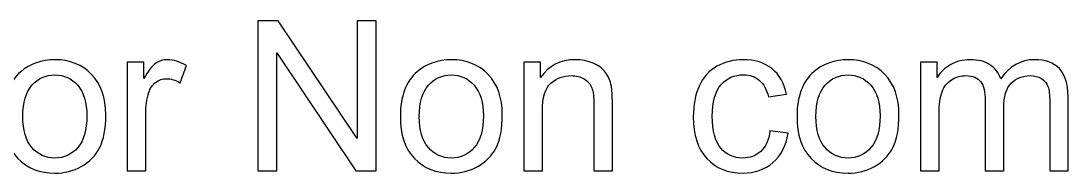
# Model space of a CAD drawing. Header units: centimetres. Extents: x -24.8 to 34.2, y -10 to 25.5.
# Drawn here: x 10.495 to 14.72, y 3.09 to 3.706 of the extents above; entities that cross this region are included whole.
import ezdxf

# ---------------------------------------------------------------- set-up
doc = ezdxf.new("R2010")
doc.units = ezdxf.units.CM
doc.header["$MEASUREMENT"] = 0
doc.layers.add('Layer 1', color=7, linetype='Continuous')

msp = doc.modelspace()

# ---------------------------------------------------------------- linework, layer by layer
at = {"layer": 'Layer 1', "color": 250}
for points, knots in [([(11.45093, 3.09947), (11.45093, 3.09947), (11.45093, 3.70554), (11.45093, 3.70554), (11.45093, 3.70554), (11.45093, 3.70554), (11.53319, 3.70554), (11.53319, 3.70554), (11.53319, 3.70554), (11.53319, 3.70554), (11.85154, 3.22971), (11.85154, 3.22971), (11.85154, 3.22971), (11.85154, 3.22971), (11.85154, 3.70554), (11.85154, 3.70554), (11.85154, 3.70554), (11.85154, 3.70554), (11.92844, 3.70554), (11.92844, 3.70554), (11.92844, 3.70554), (11.92844, 3.70554), (11.92844, 3.09947), (11.92844, 3.09947), (11.92844, 3.09947), (11.92844, 3.09947), (11.84618, 3.09947), (11.84618, 3.09947), (11.84618, 3.09947), (11.84618, 3.09947), (11.52783, 3.57572), (11.52783, 3.57572), (11.52783, 3.57572), (11.52783, 3.57572), (11.52783, 3.09947), (11.52783, 3.09947), (11.52783, 3.09947), (11.52783, 3.09947), (11.45093, 3.09947), (11.45093, 3.09947)], [0, 0, 0, 0, 0.1, 0.1, 0.1, 0.1, 0.2, 0.2, 0.2, 0.2, 0.3, 0.3, 0.3, 0.3, 0.4, 0.4, 0.4, 0.4, 0.5, 0.5, 0.5, 0.5, 0.6, 0.6, 0.6, 0.6, 0.7, 0.7, 0.7, 0.7, 0.8, 0.8, 0.8, 0.8, 0.9, 0.9, 0.9, 0.9, 1, 1, 1, 1]), ([(10.42647, 3.31904), (10.42647, 3.40032), (10.44905, 3.46057), (10.49434, 3.49966), (10.49434, 3.49966), (10.53202, 3.53211), (10.57802, 3.54848), (10.63235, 3.54848), (10.63235, 3.54848), (10.69275, 3.54848), (10.74213, 3.52873), (10.78037, 3.48907), (10.78037, 3.48907), (10.81876, 3.44956), (10.83781, 3.39495), (10.83781, 3.32525), (10.83781, 3.32525), (10.83781, 3.26866), (10.82934, 3.22421), (10.81241, 3.1919), (10.81241, 3.1919), (10.79547, 3.15944), (10.77078, 3.13432), (10.73847, 3.1164), (10.73847, 3.1164), (10.70601, 3.09848), (10.67073, 3.08959), (10.63235, 3.08959), (10.63235, 3.08959), (10.57097, 3.08959), (10.5213, 3.10921), (10.48334, 3.14872), (10.48334, 3.14872), (10.44538, 3.18809), (10.42647, 3.24481), (10.42647, 3.31904)], [0, 0, 0, 0, 0.1111111, 0.1111111, 0.1111111, 0.1111111, 0.2222222, 0.2222222, 0.2222222, 0.2222222, 0.3333333, 0.3333333, 0.3333333, 0.3333333, 0.4444444, 0.4444444, 0.4444444, 0.4444444, 0.5555556, 0.5555556, 0.5555556, 0.5555556, 0.6666667, 0.6666667, 0.6666667, 0.6666667, 0.7777778, 0.7777778, 0.7777778, 0.7777778, 0.8888889, 0.8888889, 0.8888889, 0.8888889, 1, 1, 1, 1]), ([(10.9243, 3.09947), (10.9243, 3.09947), (10.9243, 3.53846), (10.9243, 3.53846), (10.9243, 3.53846), (10.9243, 3.53846), (10.99119, 3.53846), (10.99119, 3.53846), (10.99119, 3.53846), (10.99119, 3.53846), (10.99119, 3.472), (10.99119, 3.472), (10.99119, 3.472), (11.00826, 3.50304), (11.02407, 3.52365), (11.0386, 3.53352), (11.0386, 3.53352), (11.053, 3.5434), (11.06894, 3.54848), (11.0863, 3.54848), (11.0863, 3.54848), (11.11141, 3.54848), (11.13681, 3.54044), (11.16278, 3.52449), (11.16278, 3.52449), (11.16278, 3.52449), (11.1371, 3.45535), (11.1371, 3.45535), (11.1371, 3.45535), (11.11903, 3.46621), (11.10083, 3.47158), (11.08263, 3.47158), (11.08263, 3.47158), (11.06626, 3.47158), (11.05173, 3.46664), (11.03874, 3.4569), (11.03874, 3.4569), (11.02576, 3.44702), (11.01659, 3.43348), (11.01109, 3.41612), (11.01109, 3.41612), (11.00276, 3.38973), (10.99867, 3.36081), (10.99867, 3.32934), (10.99867, 3.32934), (10.99867, 3.32934), (10.99867, 3.09947), (10.99867, 3.09947), (10.99867, 3.09947), (10.99867, 3.09947), (10.9243, 3.09947), (10.9243, 3.09947)], [0, 0, 0, 0, 0.0769231, 0.0769231, 0.0769231, 0.0769231, 0.1538462, 0.1538462, 0.1538462, 0.1538462, 0.2307692, 0.2307692, 0.2307692, 0.2307692, 0.3076923, 0.3076923, 0.3076923, 0.3076923, 0.3846154, 0.3846154, 0.3846154, 0.3846154, 0.4615385, 0.4615385, 0.4615385, 0.4615385, 0.5384615, 0.5384615, 0.5384615, 0.5384615, 0.6153846, 0.6153846, 0.6153846, 0.6153846, 0.6923077, 0.6923077, 0.6923077, 0.6923077, 0.7692308, 0.7692308, 0.7692308, 0.7692308, 0.8461538, 0.8461538, 0.8461538, 0.8461538, 0.9230769, 0.9230769, 0.9230769, 0.9230769, 1, 1, 1, 1]), ([(12.02595, 3.31904), (12.02595, 3.40032), (12.04853, 3.46057), (12.09382, 3.49966), (12.09382, 3.49966), (12.1315, 3.53211), (12.1775, 3.54848), (12.23183, 3.54848), (12.23183, 3.54848), (12.29223, 3.54848), (12.34161, 3.52873), (12.37985, 3.48907), (12.37985, 3.48907), (12.41824, 3.44956), (12.43729, 3.39495), (12.43729, 3.32525), (12.43729, 3.32525), (12.43729, 3.26866), (12.42882, 3.22421), (12.41189, 3.1919), (12.41189, 3.1919), (12.39495, 3.15944), (12.37026, 3.13432), (12.33795, 3.1164), (12.33795, 3.1164), (12.30549, 3.09848), (12.27021, 3.08959), (12.23183, 3.08959), (12.23183, 3.08959), (12.17045, 3.08959), (12.12078, 3.10921), (12.08282, 3.14872), (12.08282, 3.14872), (12.04486, 3.18809), (12.02595, 3.24481), (12.02595, 3.31904)], [0, 0, 0, 0, 0.1111111, 0.1111111, 0.1111111, 0.1111111, 0.2222222, 0.2222222, 0.2222222, 0.2222222, 0.3333333, 0.3333333, 0.3333333, 0.3333333, 0.4444444, 0.4444444, 0.4444444, 0.4444444, 0.5555556, 0.5555556, 0.5555556, 0.5555556, 0.6666667, 0.6666667, 0.6666667, 0.6666667, 0.7777778, 0.7777778, 0.7777778, 0.7777778, 0.8888889, 0.8888889, 0.8888889, 0.8888889, 1, 1, 1, 1]), ([(12.52463, 3.09947), (12.52463, 3.09947), (12.52463, 3.53846), (12.52463, 3.53846), (12.52463, 3.53846), (12.52463, 3.53846), (12.59152, 3.53846), (12.59152, 3.53846), (12.59152, 3.53846), (12.59152, 3.53846), (12.59152, 3.47609), (12.59152, 3.47609), (12.59152, 3.47609), (12.62383, 3.52435), (12.6704, 3.54848), (12.73121, 3.54848), (12.73121, 3.54848), (12.75774, 3.54848), (12.78201, 3.54368), (12.80417, 3.53423), (12.80417, 3.53423), (12.82646, 3.52463), (12.84297, 3.51222), (12.85398, 3.49669), (12.85398, 3.49669), (12.86513, 3.48131), (12.87275, 3.46297), (12.87726, 3.4418), (12.87726, 3.4418), (12.87994, 3.42797), (12.88136, 3.40384), (12.88136, 3.36941), (12.88136, 3.36941), (12.88136, 3.36941), (12.88136, 3.09947), (12.88136, 3.09947), (12.88136, 3.09947), (12.88136, 3.09947), (12.80685, 3.09947), (12.80685, 3.09947), (12.80685, 3.09947), (12.80685, 3.09947), (12.80685, 3.36659), (12.80685, 3.36659), (12.80685, 3.36659), (12.80685, 3.39679), (12.80403, 3.41951), (12.79824, 3.43461), (12.79824, 3.43461), (12.79246, 3.44956), (12.78216, 3.46156), (12.76748, 3.47045), (12.76748, 3.47045), (12.75266, 3.47948), (12.73545, 3.48399), (12.71555, 3.48399), (12.71555, 3.48399), (12.6838, 3.48399), (12.65657, 3.47383), (12.63343, 3.4538), (12.63343, 3.4538), (12.61042, 3.43362), (12.59899, 3.39552), (12.59899, 3.33922), (12.59899, 3.33922), (12.59899, 3.33922), (12.59899, 3.09947), (12.59899, 3.09947), (12.59899, 3.09947), (12.59899, 3.09947), (12.52463, 3.09947), (12.52463, 3.09947)], [0, 0, 0, 0, 0.0555556, 0.0555556, 0.0555556, 0.0555556, 0.1111111, 0.1111111, 0.1111111, 0.1111111, 0.1666667, 0.1666667, 0.1666667, 0.1666667, 0.2222222, 0.2222222, 0.2222222, 0.2222222, 0.2777778, 0.2777778, 0.2777778, 0.2777778, 0.3333333, 0.3333333, 0.3333333, 0.3333333, 0.3888889, 0.3888889, 0.3888889, 0.3888889, 0.4444444, 0.4444444, 0.4444444, 0.4444444, 0.5, 0.5, 0.5, 0.5, 0.5555556, 0.5555556, 0.5555556, 0.5555556, 0.6111111, 0.6111111, 0.6111111, 0.6111111, 0.6666667, 0.6666667, 0.6666667, 0.6666667, 0.7222222, 0.7222222, 0.7222222, 0.7222222, 0.7777778, 0.7777778, 0.7777778, 0.7777778, 0.8333333, 0.8333333, 0.8333333, 0.8333333, 0.8888889, 0.8888889, 0.8888889, 0.8888889, 0.9444444, 0.9444444, 0.9444444, 0.9444444, 1, 1, 1, 1]), ([(13.51719, 3.26034), (13.51719, 3.26034), (13.59029, 3.25074), (13.59029, 3.25074), (13.59029, 3.25074), (13.58239, 3.20036), (13.56192, 3.16085), (13.52891, 3.13235), (13.52891, 3.13235), (13.49603, 3.10384), (13.45553, 3.08959), (13.40755, 3.08959), (13.40755, 3.08959), (13.34758, 3.08959), (13.29918, 3.10921), (13.26277, 3.14844), (13.26277, 3.14844), (13.22622, 3.18766), (13.20788, 3.24397), (13.20788, 3.31734), (13.20788, 3.31734), (13.20788, 3.36476), (13.21578, 3.40624), (13.23145, 3.4418), (13.23145, 3.4418), (13.24725, 3.47736), (13.2711, 3.50403), (13.30327, 3.52181), (13.30327, 3.52181), (13.3353, 3.53959), (13.3703, 3.54848), (13.40797, 3.54848), (13.40797, 3.54848), (13.45567, 3.54848), (13.49476, 3.53635), (13.52495, 3.51222), (13.52495, 3.51222), (13.55529, 3.48809), (13.57477, 3.45394), (13.58337, 3.40949), (13.58337, 3.40949), (13.58337, 3.40949), (13.51098, 3.39834), (13.51098, 3.39834), (13.51098, 3.39834), (13.50407, 3.42783), (13.49193, 3.44999), (13.47444, 3.46494), (13.47444, 3.46494), (13.45694, 3.47976), (13.43577, 3.48724), (13.41094, 3.48724), (13.41094, 3.48724), (13.3734, 3.48724), (13.34292, 3.47383), (13.3195, 3.44688), (13.3195, 3.44688), (13.29607, 3.42007), (13.28436, 3.3776), (13.28436, 3.31946), (13.28436, 3.31946), (13.28436, 3.26048), (13.29565, 3.21758), (13.31837, 3.19077), (13.31837, 3.19077), (13.34095, 3.1641), (13.37044, 3.15069), (13.40684, 3.15069), (13.40684, 3.15069), (13.43605, 3.15069), (13.46033, 3.15972), (13.47994, 3.17764), (13.47994, 3.17764), (13.49955, 3.19557), (13.51197, 3.22308), (13.51719, 3.26034)], [0, 0, 0, 0, 0.0526316, 0.0526316, 0.0526316, 0.0526316, 0.1052632, 0.1052632, 0.1052632, 0.1052632, 0.1578947, 0.1578947, 0.1578947, 0.1578947, 0.2105263, 0.2105263, 0.2105263, 0.2105263, 0.2631579, 0.2631579, 0.2631579, 0.2631579, 0.3157895, 0.3157895, 0.3157895, 0.3157895, 0.3684211, 0.3684211, 0.3684211, 0.3684211, 0.4210526, 0.4210526, 0.4210526, 0.4210526, 0.4736842, 0.4736842, 0.4736842, 0.4736842, 0.5263158, 0.5263158, 0.5263158, 0.5263158, 0.5789474, 0.5789474, 0.5789474, 0.5789474, 0.6315789, 0.6315789, 0.6315789, 0.6315789, 0.6842105, 0.6842105, 0.6842105, 0.6842105, 0.7368421, 0.7368421, 0.7368421, 0.7368421, 0.7894737, 0.7894737, 0.7894737, 0.7894737, 0.8421053, 0.8421053, 0.8421053, 0.8421053, 0.8947368, 0.8947368, 0.8947368, 0.8947368, 0.9473684, 0.9473684, 0.9473684, 0.9473684, 1, 1, 1, 1]), ([(13.62627, 3.31904), (13.62627, 3.40032), (13.64885, 3.46057), (13.69414, 3.49966), (13.69414, 3.49966), (13.73182, 3.53211), (13.77782, 3.54848), (13.83215, 3.54848), (13.83215, 3.54848), (13.89255, 3.54848), (13.94193, 3.52873), (13.98017, 3.48907), (13.98017, 3.48907), (14.01856, 3.44956), (14.03761, 3.39495), (14.03761, 3.32525), (14.03761, 3.32525), (14.03761, 3.26866), (14.02914, 3.22421), (14.01221, 3.1919), (14.01221, 3.1919), (13.99527, 3.15944), (13.97058, 3.13432), (13.93827, 3.1164), (13.93827, 3.1164), (13.90581, 3.09848), (13.87053, 3.08959), (13.83215, 3.08959), (13.83215, 3.08959), (13.77077, 3.08959), (13.7211, 3.10921), (13.68314, 3.14872), (13.68314, 3.14872), (13.64518, 3.18809), (13.62627, 3.24481), (13.62627, 3.31904)], [0, 0, 0, 0, 0.1111111, 0.1111111, 0.1111111, 0.1111111, 0.2222222, 0.2222222, 0.2222222, 0.2222222, 0.3333333, 0.3333333, 0.3333333, 0.3333333, 0.4444444, 0.4444444, 0.4444444, 0.4444444, 0.5555556, 0.5555556, 0.5555556, 0.5555556, 0.6666667, 0.6666667, 0.6666667, 0.6666667, 0.7777778, 0.7777778, 0.7777778, 0.7777778, 0.8888889, 0.8888889, 0.8888889, 0.8888889, 1, 1, 1, 1]), ([(14.12495, 3.09947), (14.12495, 3.09947), (14.12495, 3.53846), (14.12495, 3.53846), (14.12495, 3.53846), (14.12495, 3.53846), (14.19141, 3.53846), (14.19141, 3.53846), (14.19141, 3.53846), (14.19141, 3.53846), (14.19141, 3.47694), (14.19141, 3.47694), (14.19141, 3.47694), (14.20524, 3.49839), (14.22359, 3.51574), (14.24645, 3.52873), (14.24645, 3.52873), (14.26931, 3.54185), (14.29541, 3.54848), (14.32462, 3.54848), (14.32462, 3.54848), (14.35708, 3.54848), (14.38375, 3.54171), (14.40449, 3.52816), (14.40449, 3.52816), (14.42537, 3.51462), (14.44005, 3.49585), (14.44851, 3.47158), (14.44851, 3.47158), (14.48337, 3.5228), (14.52852, 3.54848), (14.58412, 3.54848), (14.58412, 3.54848), (14.62772, 3.54848), (14.66117, 3.53635), (14.68459, 3.51222), (14.68459, 3.51222), (14.70802, 3.48809), (14.71973, 3.45098), (14.71973, 3.40088), (14.71973, 3.40088), (14.71973, 3.40088), (14.71973, 3.09947), (14.71973, 3.09947), (14.71973, 3.09947), (14.71973, 3.09947), (14.64579, 3.09947), (14.64579, 3.09947), (14.64579, 3.09947), (14.64579, 3.09947), (14.64579, 3.37605), (14.64579, 3.37605), (14.64579, 3.37605), (14.64579, 3.40582), (14.64339, 3.42727), (14.63859, 3.44039), (14.63859, 3.44039), (14.63365, 3.45337), (14.6249, 3.46396), (14.61234, 3.472), (14.61234, 3.472), (14.59964, 3.4799), (14.58469, 3.48399), (14.56761, 3.48399), (14.56761, 3.48399), (14.53671, 3.48399), (14.51117, 3.47369), (14.49071, 3.45309), (14.49071, 3.45309), (14.47039, 3.43263), (14.46009, 3.39975), (14.46009, 3.3546), (14.46009, 3.3546), (14.46009, 3.3546), (14.46009, 3.09947), (14.46009, 3.09947), (14.46009, 3.09947), (14.46009, 3.09947), (14.38572, 3.09947), (14.38572, 3.09947), (14.38572, 3.09947), (14.38572, 3.09947), (14.38572, 3.38465), (14.38572, 3.38465), (14.38572, 3.38465), (14.38572, 3.41781), (14.37965, 3.44265), (14.36752, 3.45916), (14.36752, 3.45916), (14.35538, 3.47567), (14.33563, 3.48399), (14.30797, 3.48399), (14.30797, 3.48399), (14.28708, 3.48399), (14.26775, 3.47849), (14.24997, 3.46734), (14.24997, 3.46734), (14.23219, 3.45634), (14.21921, 3.44025), (14.21131, 3.41908), (14.21131, 3.41908), (14.20327, 3.39778), (14.19931, 3.36716), (14.19931, 3.32722), (14.19931, 3.32722), (14.19931, 3.32722), (14.19931, 3.09947), (14.19931, 3.09947), (14.19931, 3.09947), (14.19931, 3.09947), (14.12495, 3.09947), (14.12495, 3.09947)], [0, 0, 0, 0, 0.0357143, 0.0357143, 0.0357143, 0.0357143, 0.0714286, 0.0714286, 0.0714286, 0.0714286, 0.1071429, 0.1071429, 0.1071429, 0.1071429, 0.1428571, 0.1428571, 0.1428571, 0.1428571, 0.1785714, 0.1785714, 0.1785714, 0.1785714, 0.2142857, 0.2142857, 0.2142857, 0.2142857, 0.25, 0.25, 0.25, 0.25, 0.2857143, 0.2857143, 0.2857143, 0.2857143, 0.3214286, 0.3214286, 0.3214286, 0.3214286, 0.3571429, 0.3571429, 0.3571429, 0.3571429, 0.3928571, 0.3928571, 0.3928571, 0.3928571, 0.4285714, 0.4285714, 0.4285714, 0.4285714, 0.4642857, 0.4642857, 0.4642857, 0.4642857, 0.5, 0.5, 0.5, 0.5, 0.5357143, 0.5357143, 0.5357143, 0.5357143, 0.5714286, 0.5714286, 0.5714286, 0.5714286, 0.6071429, 0.6071429, 0.6071429, 0.6071429, 0.6428571, 0.6428571, 0.6428571, 0.6428571, 0.6785714, 0.6785714, 0.6785714, 0.6785714, 0.7142857, 0.7142857, 0.7142857, 0.7142857, 0.75, 0.75, 0.75, 0.75, 0.7857143, 0.7857143, 0.7857143, 0.7857143, 0.8214286, 0.8214286, 0.8214286, 0.8214286, 0.8571429, 0.8571429, 0.8571429, 0.8571429, 0.8928571, 0.8928571, 0.8928571, 0.8928571, 0.9285714, 0.9285714, 0.9285714, 0.9285714, 0.9642857, 0.9642857, 0.9642857, 0.9642857, 1, 1, 1, 1]), ([(10.50295, 3.31904), (10.50295, 3.26273), (10.51523, 3.22068), (10.53978, 3.19274), (10.53978, 3.19274), (10.56434, 3.16466), (10.59524, 3.15069), (10.63235, 3.15069), (10.63235, 3.15069), (10.66932, 3.15069), (10.70008, 3.1648), (10.72464, 3.19288), (10.72464, 3.19288), (10.74905, 3.22097), (10.76132, 3.26386), (10.76132, 3.32144), (10.76132, 3.32144), (10.76132, 3.37576), (10.74905, 3.41697), (10.72435, 3.44491), (10.72435, 3.44491), (10.69966, 3.47285), (10.66904, 3.48682), (10.63235, 3.48682), (10.63235, 3.48682), (10.59524, 3.48682), (10.56434, 3.47285), (10.53978, 3.44505), (10.53978, 3.44505), (10.51523, 3.41725), (10.50295, 3.3752), (10.50295, 3.31904)], [0, 0, 0, 0, 0.125, 0.125, 0.125, 0.125, 0.25, 0.25, 0.25, 0.25, 0.375, 0.375, 0.375, 0.375, 0.5, 0.5, 0.5, 0.5, 0.625, 0.625, 0.625, 0.625, 0.75, 0.75, 0.75, 0.75, 0.875, 0.875, 0.875, 0.875, 1, 1, 1, 1]), ([(12.10243, 3.31904), (12.10243, 3.26273), (12.11471, 3.22068), (12.13926, 3.19274), (12.13926, 3.19274), (12.16382, 3.16466), (12.19472, 3.15069), (12.23183, 3.15069), (12.23183, 3.15069), (12.2688, 3.15069), (12.29956, 3.1648), (12.32412, 3.19288), (12.32412, 3.19288), (12.34853, 3.22097), (12.3608, 3.26386), (12.3608, 3.32144), (12.3608, 3.32144), (12.3608, 3.37576), (12.34853, 3.41697), (12.32383, 3.44491), (12.32383, 3.44491), (12.29914, 3.47285), (12.26852, 3.48682), (12.23183, 3.48682), (12.23183, 3.48682), (12.19472, 3.48682), (12.16382, 3.47285), (12.13926, 3.44505), (12.13926, 3.44505), (12.11471, 3.41725), (12.10243, 3.3752), (12.10243, 3.31904)], [0, 0, 0, 0, 0.125, 0.125, 0.125, 0.125, 0.25, 0.25, 0.25, 0.25, 0.375, 0.375, 0.375, 0.375, 0.5, 0.5, 0.5, 0.5, 0.625, 0.625, 0.625, 0.625, 0.75, 0.75, 0.75, 0.75, 0.875, 0.875, 0.875, 0.875, 1, 1, 1, 1]), ([(13.70275, 3.31904), (13.70275, 3.26273), (13.71503, 3.22068), (13.73958, 3.19274), (13.73958, 3.19274), (13.76414, 3.16466), (13.79504, 3.15069), (13.83215, 3.15069), (13.83215, 3.15069), (13.86912, 3.15069), (13.89988, 3.1648), (13.92444, 3.19288), (13.92444, 3.19288), (13.94885, 3.22097), (13.96112, 3.26386), (13.96112, 3.32144), (13.96112, 3.32144), (13.96112, 3.37576), (13.94885, 3.41697), (13.92415, 3.44491), (13.92415, 3.44491), (13.89946, 3.47285), (13.86884, 3.48682), (13.83215, 3.48682), (13.83215, 3.48682), (13.79504, 3.48682), (13.76414, 3.47285), (13.73958, 3.44505), (13.73958, 3.44505), (13.71503, 3.41725), (13.70275, 3.3752), (13.70275, 3.31904)], [0, 0, 0, 0, 0.125, 0.125, 0.125, 0.125, 0.25, 0.25, 0.25, 0.25, 0.375, 0.375, 0.375, 0.375, 0.5, 0.5, 0.5, 0.5, 0.625, 0.625, 0.625, 0.625, 0.75, 0.75, 0.75, 0.75, 0.875, 0.875, 0.875, 0.875, 1, 1, 1, 1])]:
    msp.add_open_spline(points, degree=3, knots=knots, dxfattribs=at)

doc.saveas('drawing.dxf')
